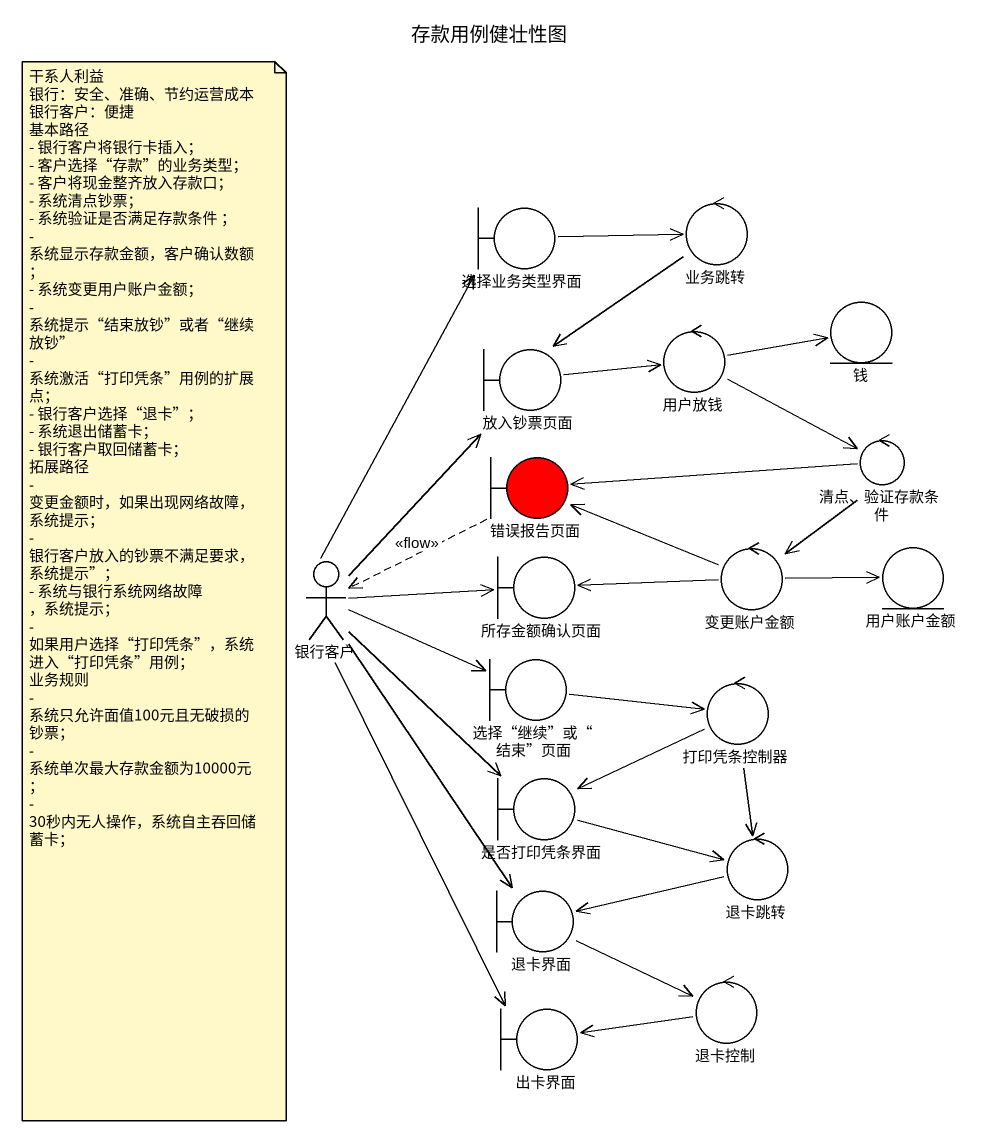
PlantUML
@startuml
title 存款用例健壮性图
boundary 选择业务类型界面
control 业务跳转
entity 钱
boundary 放入钞票页面
control 用户放钱
control "清点、验证存款条件" as 清点_验证存款条件
boundary 错误报告页面 #FF0000
actor 银行客户
boundary 所存金额确认页面
control 变更账户金额
entity 用户账户金额
boundary "选择“继续”或“结束”页面" as 选择_继续_或_结束_页面
control 打印凭条控制器
boundary 是否打印凭条界面
boundary 退卡界面
control 退卡跳转
boundary 出卡界面
control 退卡控制
选择业务类型界面 -right-> 业务跳转
业务跳转 --> 放入钞票页面
放入钞票页面 -right-> 用户放钱
用户放钱 -right-> 钱
用户放钱 -right-> 清点_验证存款条件
清点_验证存款条件 -left-> 错误报告页面
清点_验证存款条件 --> 变更账户金额
错误报告页面 .left.> 银行客户 : <<flow>>
银行客户 -up-> 选择业务类型界面
银行客户 -up-> 放入钞票页面
银行客户 -right-> 所存金额确认页面
银行客户 -right-> 选择_继续_或_结束_页面
银行客户 --> 是否打印凭条界面
银行客户 --> 退卡界面
银行客户 --> 出卡界面
变更账户金额 -left-> 错误报告页面
变更账户金额 -left-> 所存金额确认页面
变更账户金额 -right-> 用户账户金额
选择_继续_或_结束_页面 -right-> 打印凭条控制器
打印凭条控制器 -left-> 是否打印凭条界面
打印凭条控制器 --> 退卡跳转
是否打印凭条界面 -right-> 退卡跳转
退卡界面 -right-> 退卡控制
退卡跳转 -left-> 退卡界面
退卡控制 -left-> 出卡界面
note as N1
  干系人利益
  银行：安全、准确、节约运营成本
  银行客户：便捷
  基本路径
  - 银行客户将银行卡插入；
  - 客户选择“存款”的业务类型；
  - 客户将现金整齐放入存款口；
  - 系统清点钞票；
  - 系统验证是否满足存款条件 ；
  - 系统显示存款金额，客户确认数额；
  - 系统变更用户账户金额；
  - 系统提示“结束放钞”或者“继续放钞”
  - 系统激活“打印凭条”用例的扩展点；
  - 银行客户选择“退卡”；
  - 系统退出储蓄卡；
  - 银行客户取回储蓄卡；
  拓展路径
  - 变更金额时，如果出现网络故障，系统提示；
  - 银行客户放入的钞票不满足要求，系统提示”；
  - 系统与银行系统网络故障 ，系统提示；
  - 如果用户选择“打印凭条”，系统进入“打印凭条”用例；
  业务规则
  - 系统只允许面值100元且无破损的钞票；
  - 系统单次最大存款金额为10000元；
  - 30秒内无人操作，系统自主吞回储蓄卡；
end note
@enduml
